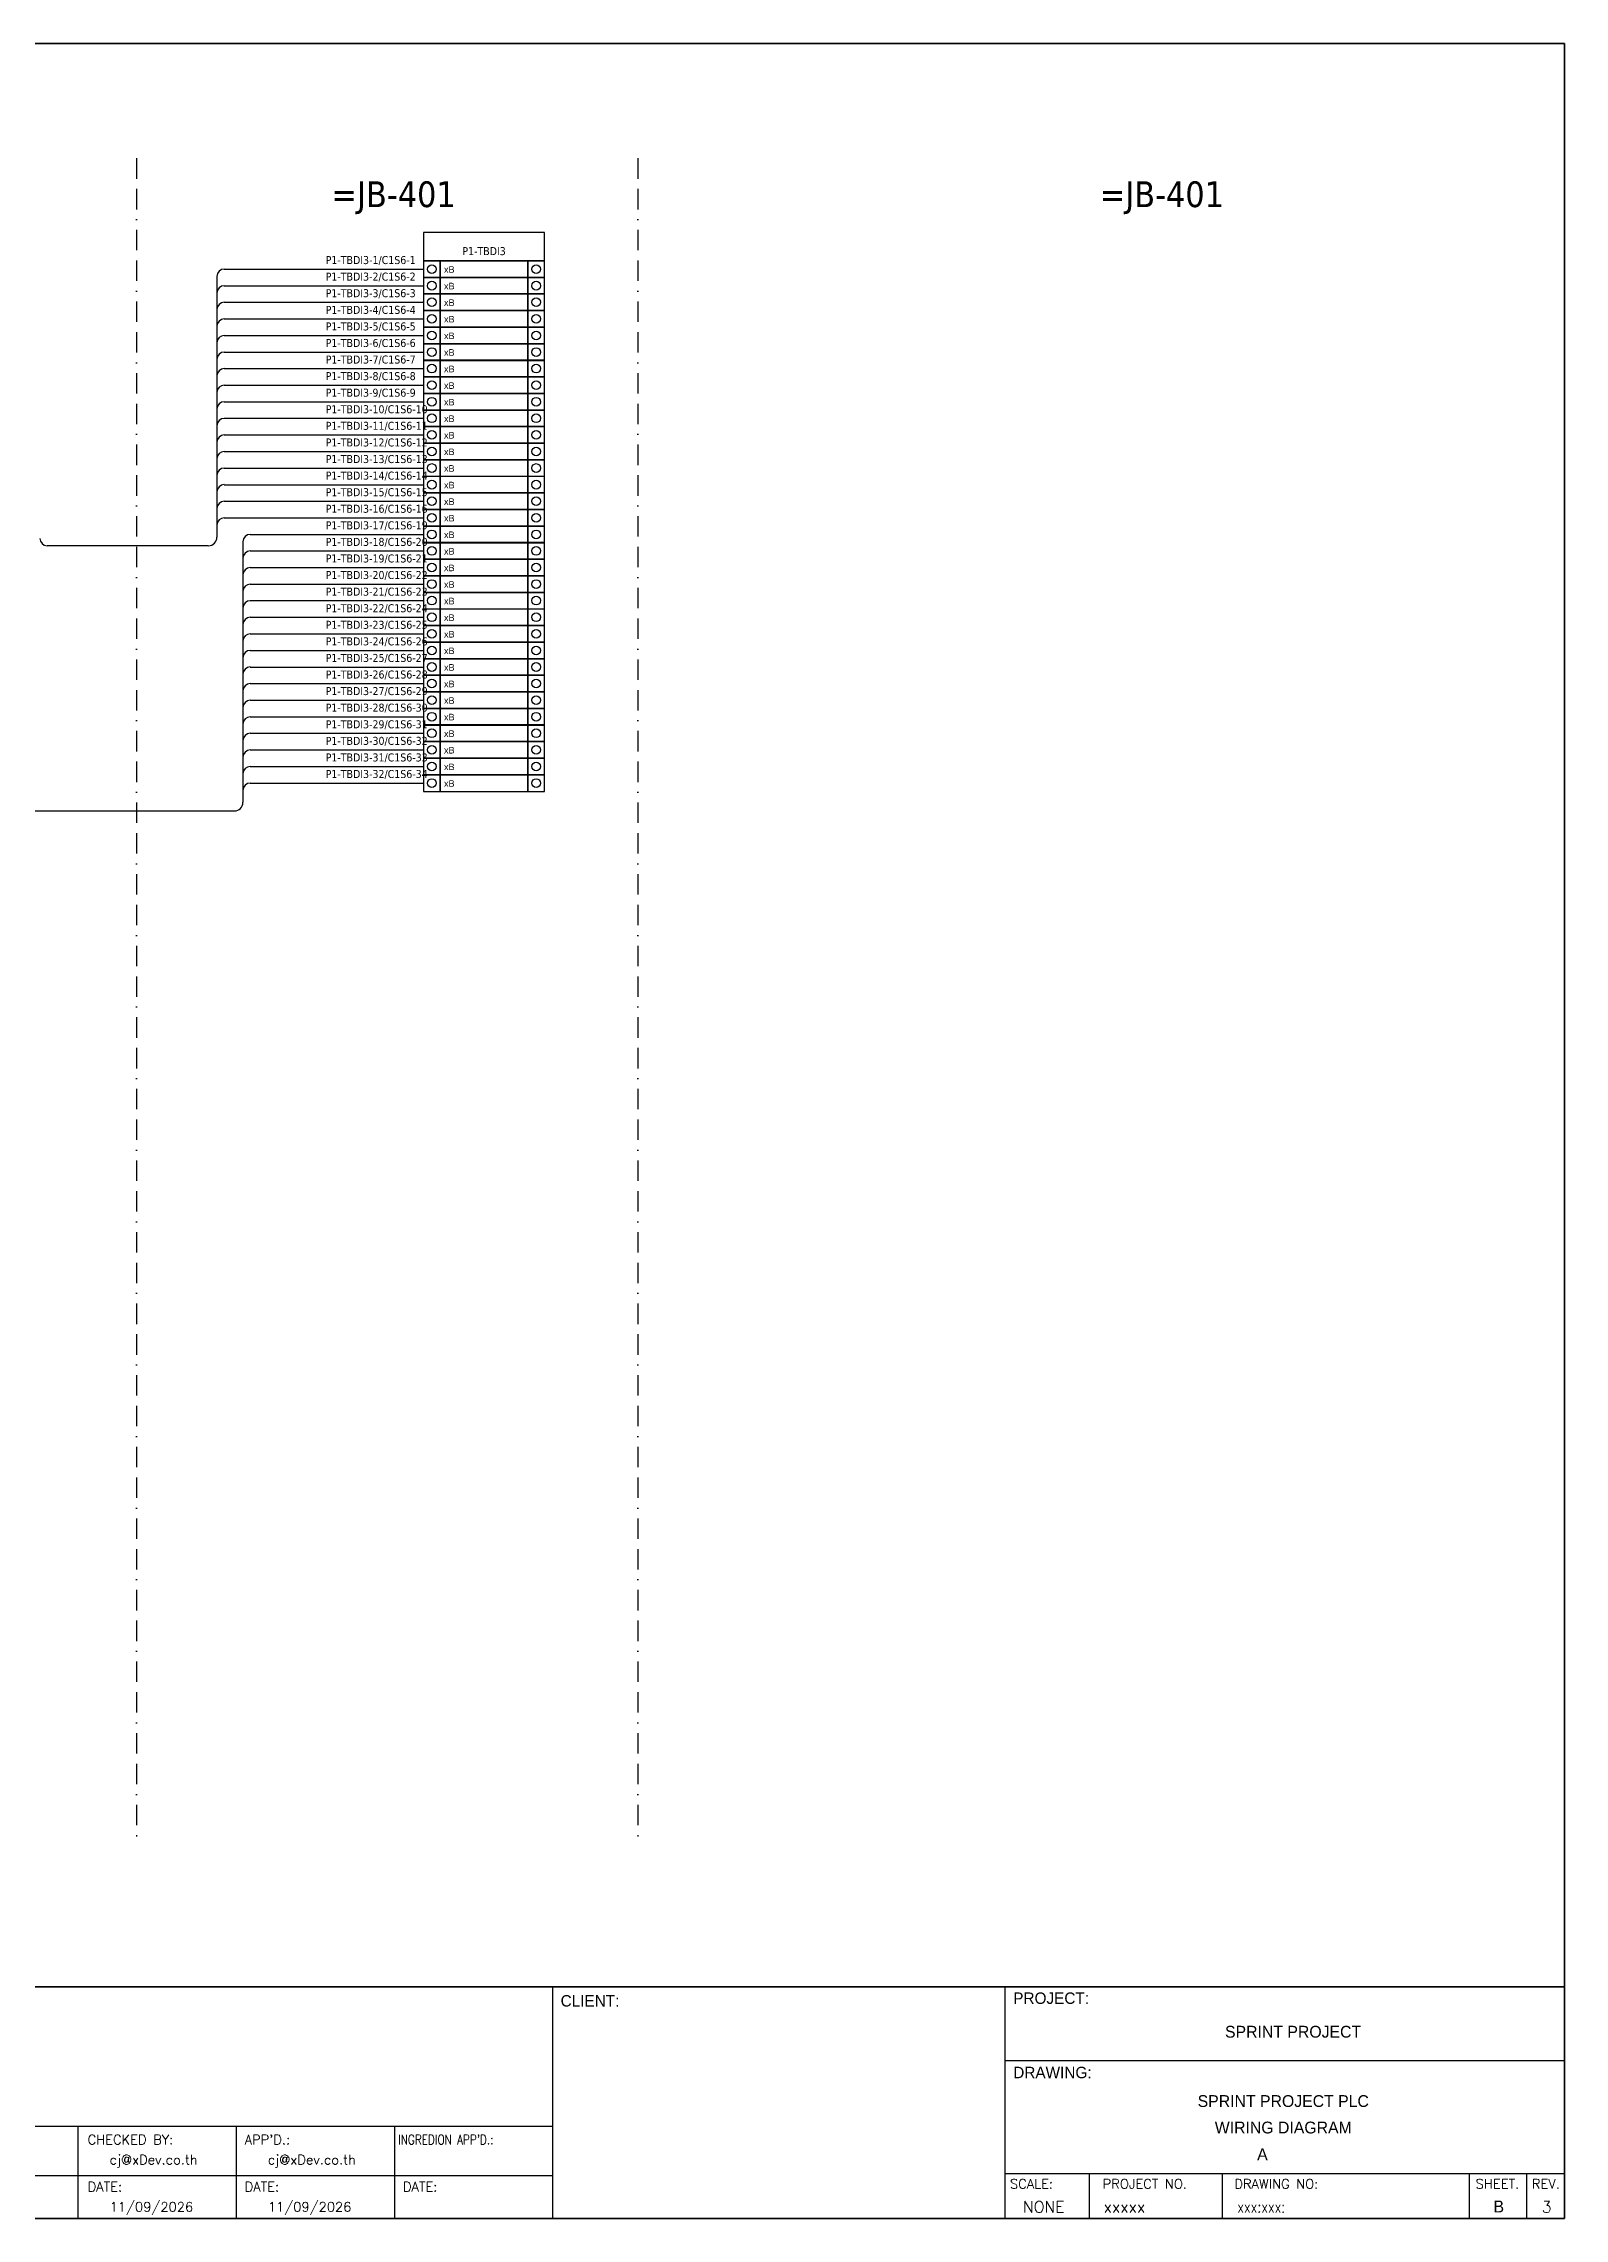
# Model space of a CAD drawing. Header units: millimetres. Extents: x 0 to 54213, y -3004 to 2820.
# Drawn here: x 27162 to 29053, y 0 to 2704 of the extents above; entities that cross this region are included whole.
import ezdxf
from ezdxf.enums import TextEntityAlignment as Align

# ---------------------------------------------------------------- set-up
doc = ezdxf.new("R2010")
doc.units = ezdxf.units.MM
doc.linetypes.add('BORDERX2', pattern=[88.9, 25.4, -12.7, 25.4, -12.7, 0, -12.7])
for name, color, linetype in [('GT_1', 9, 'Continuous'), ('HELPPOINT', 7, 'Continuous'), ('MEMBER', 7, 'Continuous'), ('x01001-FrameArea', 2, 'BORDERX2')]:
    doc.layers.add(name, color=color, linetype=linetype)
doc.layers.add('IE-WIRE', color=7, linetype='Continuous', lineweight=25)
doc.styles.add('HTX11', font='O8111901')
doc.styles.add('ROMANS', font='romans.shx', dxfattribs={"width": 0.85, "height": 25})
doc.styles.get("Standard").update_dxf_attribs({"font": 'arial.ttf'})
doc.styles.add('Tahoma', font='')
doc.styles.get('Tahoma').set_extended_font_data('Tahoma')

# ---------------------------------------------------------------- blocks, each defined once
blk = doc.blocks.new('xTermSingleLayer5')
at = {"color": 7, "ltscale": 25.4}
for points in [[(0, -537), (537, -537), (537, 0), (0, 0)], [(537, -537), (3378, -537), (3378, 0), (537, 0)], [(3378, -537), (3915, -537), (3915, 0), (3378, 0)]]:
    blk.add_lwpolyline(points, close=True, dxfattribs=at)
for centre in [(268, -268), (3647, -268)]:
    blk.add_circle(centre, 141, dxfattribs=at)
blk.add_attdef('TERMINAL_B', (661, -387), '', height=212)

msp = doc.modelspace()

# ---------------------------------------------------------------- linework, layer by layer
at = {"color": 4}
for p, q in [((28462.1, 56.1), (28462.1, 0)), ((28627.4, 56.1), (28627.4, 0))]:
    msp.add_line(p, q, dxfattribs=at)
at = {"color": 4, "ltscale": 0.5}
for p, q in [((28934.5, 56.1), (28934.5, 0)), ((28934.5, 56.1), (28934.5, 0)), ((29005.7, 56.1), (29005.7, 0)), ((29005.7, 56.1), (29005.7, 0))]:
    msp.add_line(p, q, dxfattribs=at)
at = {"color": 4, "ltscale": 25.4}
msp.add_lwpolyline([(27634.7, 2434), (27785, 2434), (27785, 2469.2), (27634.7, 2469.2)], close=True, dxfattribs=at)
at = {"layer": 'GT_1', "color": 4}
for p, q in [((27795.6, 0), (27795.6, 288.2)), ((28357.9, 0), (28357.9, 288.2)), ((28357.9, 0), (28357.9, 288.2)), ((28357.9, 0), (28357.9, 288.2)), ((27795.6, 114.3), (27008.6, 114.3)), ((27205.4, 0), (27205.4, 114.3)), ((27402.1, 0), (27402.1, 114.3)), ((27598.9, 0), (27598.9, 114.3)), ((28357.9, 56.1), (29053.1, 56.1)), ((27795.6, 52.9), (27008.6, 52.9))]:
    msp.add_line(p, q, dxfattribs=at)
at = {"layer": 'HELPPOINT', "color": 4, "lineweight": 35}
for p, q in [((25159.8, 2704.2), (29053.1, 2704.2)), ((25159.8, 2704.2), (29053.1, 2704.2)), ((29053.1, 2704.2), (29053.1, 0)), ((29053.1, 2704.2), (29053.1, 0)), ((29053.1, 0), (25159.8, 0)), ((29053.1, 0), (25159.8, 0))]:
    msp.add_line(p, q, dxfattribs=at)
at = {"layer": 'HELPPOINT', "color": 4}
for p, q in [((28357.9, 196.6), (29053.1, 196.6)), ((28357.9, 196.6), (29053.1, 196.6)), ((28357.9, 56.1), (29053.1, 56.1))]:
    msp.add_line(p, q, dxfattribs=at)
at = {"layer": 'IE-WIRE', "color": 4, "ltscale": 25.4}
for p, q in [((27377.8, 2414.6), (27377.8, 2090.6)), ((27387, 2423.7), (27634.7, 2423.7)), ((27387, 2423.7), (27634.7, 2423.7)), ((27387, 2403.1), (27634.7, 2403.1)), ((27387, 2403.1), (27634.7, 2403.1)), ((27387, 2382.5), (27634.7, 2382.5)), ((27387, 2382.5), (27634.7, 2382.5)), ((27387, 2361.9), (27634.7, 2361.9)), ((27387, 2361.9), (27634.7, 2361.9)), ((27387, 2341.2), (27634.7, 2341.2)), ((27387, 2341.2), (27634.7, 2341.2)), ((27387, 2320.6), (27634.7, 2320.6)), ((27387, 2320.6), (27634.7, 2320.6)), ((27387, 2300), (27634.7, 2300)), ((27387, 2300), (27634.7, 2300)), ((27387, 2279.4), (27634.7, 2279.4)), ((27387, 2279.4), (27634.7, 2279.4)), ((27387, 2258.8), (27634.7, 2258.8)), ((27387, 2258.8), (27634.7, 2258.8)), ((27387, 2238.2), (27634.7, 2238.2)), ((27387, 2238.2), (27634.7, 2238.2)), ((27387, 2217.6), (27634.7, 2217.6)), ((27387, 2217.6), (27634.7, 2217.6)), ((27387, 2197), (27634.7, 2197)), ((27387, 2197), (27634.7, 2197)), ((27387, 2176.3), (27634.7, 2176.3)), ((27387, 2176.3), (27634.7, 2176.3)), ((27387, 2155.7), (27634.7, 2155.7)), ((27387, 2155.7), (27634.7, 2155.7)), ((27387, 2135.1), (27634.7, 2135.1)), ((27387, 2135.1), (27634.7, 2135.1)), ((27387, 2114.5), (27634.7, 2114.5)), ((27387, 2114.5), (27634.7, 2114.5)), ((27410.2, 2084.8), (27410.2, 1760.8)), ((27419.3, 2093.9), (27634.7, 2093.9)), ((27419.3, 2093.9), (27634.7, 2093.9)), ((27419.3, 2073.3), (27634.7, 2073.3)), ((27419.3, 2073.3), (27634.7, 2073.3)), ((27419.3, 2052.7), (27634.7, 2052.7)), ((27419.3, 2052.7), (27634.7, 2052.7)), ((27419.3, 2032.1), (27634.7, 2032.1)), ((27419.3, 2032.1), (27634.7, 2032.1)), ((27419.3, 2011.5), (27634.7, 2011.5)), ((27419.3, 2011.5), (27634.7, 2011.5)), ((27419.3, 1990.8), (27634.7, 1990.8)), ((27419.3, 1990.8), (27634.7, 1990.8)), ((27419.3, 1970.2), (27634.7, 1970.2)), ((27419.3, 1970.2), (27634.7, 1970.2)), ((27419.3, 1949.6), (27634.7, 1949.6)), ((27419.3, 1949.6), (27634.7, 1949.6)), ((27419.3, 1929), (27634.7, 1929)), ((27419.3, 1929), (27634.7, 1929)), ((27419.3, 1908.4), (27634.7, 1908.4)), ((27419.3, 1908.4), (27634.7, 1908.4)), ((27419.3, 1887.8), (27634.7, 1887.8)), ((27419.3, 1887.8), (27634.7, 1887.8)), ((27419.3, 1867.2), (27634.7, 1867.2)), ((27419.3, 1867.2), (27634.7, 1867.2)), ((27419.3, 1846.6), (27634.7, 1846.6)), ((27419.3, 1846.6), (27634.7, 1846.6)), ((27419.3, 1825.9), (27634.7, 1825.9)), ((27419.3, 1825.9), (27634.7, 1825.9)), ((27419.3, 1805.3), (27634.7, 1805.3)), ((27419.3, 1805.3), (27634.7, 1805.3)), ((27419.3, 1784.7), (27634.7, 1784.7)), ((27419.3, 1784.7), (27634.7, 1784.7))]:
    msp.add_line(p, q, dxfattribs=at)
at = {"layer": 'IE-WIRE', "color": 4}
for p, q in [((27166.7, 2079.9), (27367.1, 2079.9)), ((27133.6, 1750.1), (27399.4, 1750.1))]:
    msp.add_line(p, q, dxfattribs=at)
at = {"layer": 'IE-WIRE', "color": 4, "ltscale": 25.4}
for centre, radius, start, end in [((27387, 2414.6), 9.14, 90, 180), ((27387, 2393.9), 9.14, 90, 180), ((27387, 2373.3), 9.14, 90, 180), ((27387, 2352.7), 9.14, 90, 180), ((27387, 2332.1), 9.14, 90, 180), ((27387, 2311.5), 9.14, 90, 180), ((27387, 2290.9), 9.14, 90, 180), ((27387, 2270.3), 9.14, 90, 180), ((27387, 2249.7), 9.14, 90, 180), ((27387, 2229), 9.14, 90, 180), ((27387, 2208.4), 9.14, 90, 180), ((27387, 2187.8), 9.14, 90, 180), ((27387, 2167.2), 9.14, 90, 180), ((27387, 2146.6), 9.14, 90, 180), ((27387, 2126), 9.14, 90, 180), ((27387, 2105.4), 9.14, 90, 180), ((27367.1, 2090.6), 10.8, 270, 0), ((27419.3, 2084.8), 9.14, 90, 180), ((27419.3, 2064.2), 9.14, 90, 180), ((27419.3, 2043.5), 9.14, 90, 180), ((27419.3, 2022.9), 9.14, 90, 180), ((27419.3, 2002.3), 9.14, 90, 180), ((27419.3, 1981.7), 9.14, 90, 180), ((27419.3, 1961.1), 9.14, 90, 180), ((27419.3, 1940.5), 9.14, 90, 180), ((27419.3, 1919.9), 9.14, 90, 180), ((27419.3, 1899.3), 9.14, 90, 180), ((27419.3, 1878.6), 9.14, 90, 180), ((27419.3, 1858), 9.14, 90, 180), ((27419.3, 1837.4), 9.14, 90, 180), ((27419.3, 1816.8), 9.14, 90, 180), ((27419.3, 1796.2), 9.14, 90, 180), ((27399.4, 1760.8), 10.8, 270, 0), ((27419.3, 1775.6), 9.14, 90, 180)]:
    msp.add_arc(centre, radius, start, end, dxfattribs=at)
at = {"layer": 'IE-WIRE', "color": 4}
msp.add_arc((27166.7, 2088.8), 8.96, 180, 270, dxfattribs=at)
at = {"layer": 'MEMBER', "color": 4, "lineweight": 35}
msp.add_line((25159.8, 288.2), (29053.1, 288.2), dxfattribs=at)
msp.add_line((25159.8, 288.2), (29053.1, 288.2), dxfattribs=at)
at = {"layer": 'MEMBER', "color": 4}
for p, q in [((28357.9, 196.6), (29053.1, 196.6)), ((28357.9, 196.6), (29053.1, 196.6)), ((28357.9, 56.1), (29053.1, 56.1)), ((28357.9, 56.1), (29053.1, 56.1))]:
    msp.add_line(p, q, dxfattribs=at)
at = {"layer": 'x01001-FrameArea'}
for p, q in [((27278, 2561.5), (27278, 475)), ((27901.1, 2561.5), (27901.1, 475))]:
    msp.add_line(p, q, dxfattribs=at)

# ---------------------------------------------------------------- block references
at = {"xscale": 0.0384, "yscale": 0.0384, "zscale": 0.0384}
for p in [(27634.7, 2434), (27634.7, 2413.4), (27634.7, 2392.8), (27634.7, 2372.2), (27634.7, 2351.5), (27634.7, 2330.9), (27634.7, 2310.3), (27634.7, 2289.7), (27634.7, 2269.1), (27634.7, 2248.5), (27634.7, 2227.9), (27634.7, 2207.3), (27634.7, 2186.7), (27634.7, 2166), (27634.7, 2145.4), (27634.7, 2124.8), (27634.7, 2104.2), (27634.7, 2083.6), (27634.7, 2063), (27634.7, 2042.4), (27634.7, 2021.8), (27634.7, 2001.1), (27634.7, 1980.5), (27634.7, 1959.9), (27634.7, 1939.3), (27634.7, 1918.7), (27634.7, 1898.1), (27634.7, 1877.5), (27634.7, 1856.9), (27634.7, 1836.3), (27634.7, 1815.6), (27634.7, 1795)]:
    msp.add_blockref('xTermSingleLayer5', p, dxfattribs=at).add_auto_attribs({'TERMINAL_B': 'xB'})

# ---------------------------------------------------------------- texts
at = {"color": 2, "style": 'Tahoma'}
for p in [(27597.5, 2516.8), (28552.6, 2516.8)]:
    msp.add_text('=JB-401', height=32, dxfattribs=at).set_placement(p, align=Align.MIDDLE_CENTER)
at = {"color": 4, "style": 'Tahoma'}
for s, p in [('P1-TBDI3-1/C1S6-1', (27513, 2430)), ('P1-TBDI3-2/C1S6-2', (27513, 2409.4)), ('P1-TBDI3-3/C1S6-3', (27513, 2388.8)), ('P1-TBDI3-4/C1S6-4', (27513, 2368.1)), ('P1-TBDI3-5/C1S6-5', (27513, 2347.5)), ('P1-TBDI3-6/C1S6-6', (27513, 2326.9)), ('P1-TBDI3-7/C1S6-7', (27513, 2306.3)), ('P1-TBDI3-8/C1S6-8', (27513, 2285.7)), ('P1-TBDI3-9/C1S6-9', (27513, 2265.1)), ('P1-TBDI3-10/C1S6-10', (27513, 2244.5)), ('P1-TBDI3-11/C1S6-11', (27513, 2223.9)), ('P1-TBDI3-12/C1S6-12', (27513, 2203.2)), ('P1-TBDI3-13/C1S6-13', (27513, 2182.6)), ('P1-TBDI3-14/C1S6-14', (27513, 2162)), ('P1-TBDI3-15/C1S6-15', (27513, 2141.4)), ('P1-TBDI3-16/C1S6-16', (27513, 2120.8)), ('P1-TBDI3-17/C1S6-19', (27513, 2100.2)), ('P1-TBDI3-18/C1S6-20', (27513, 2079.6)), ('P1-TBDI3-19/C1S6-21', (27513, 2059)), ('P1-TBDI3-20/C1S6-22', (27513, 2038.4)), ('P1-TBDI3-21/C1S6-23', (27513, 2017.7)), ('P1-TBDI3-22/C1S6-24', (27513, 1997.1)), ('P1-TBDI3-23/C1S6-25', (27513, 1976.5)), ('P1-TBDI3-24/C1S6-26', (27513, 1955.9)), ('P1-TBDI3-25/C1S6-27', (27513, 1935.3)), ('P1-TBDI3-26/C1S6-28', (27513, 1914.7)), ('P1-TBDI3-27/C1S6-29', (27513, 1894.1)), ('P1-TBDI3-28/C1S6-30', (27513, 1873.5)), ('P1-TBDI3-29/C1S6-31', (27513, 1852.8)), ('P1-TBDI3-30/C1S6-32', (27513, 1832.2)), ('P1-TBDI3-31/C1S6-33', (27513, 1811.6)), ('P1-TBDI3-32/C1S6-34', (27513, 1791))]:
    msp.add_text(s, height=9.949, dxfattribs=at).set_placement(p)
msp.add_text('P1-TBDI3', height=9.95, dxfattribs=at).set_placement((27709.9, 2446.1), align=Align.MIDDLE_CENTER)
at = {"color": 4, "ltscale": 100, "style": 'HTX11'}
for s, p in [('SPRINT PROJECT', (28715.7, 232.2)), ('SPRINT PROJECT PLC', (28703.5, 146)), ('WIRING DIAGRAM', (28703.5, 113.1))]:
    msp.add_text(s, height=14.693, dxfattribs=at).set_placement(p, align=Align.MIDDLE_CENTER)
at = {"style": 'HTX11'}
for tag, text, height, p in [('A', 'A', 14.8, (28677.6, 79.8)), ('B', 'CHASSIS C1 SLOT 6', 14.821, (28971.4, 14.9))]:
    msp.add_attdef(tag, text=text, height=height, dxfattribs=at).set_placement(p, align=Align.MIDDLE_CENTER)
at = {"layer": 'GT_1', "color": 4, "style": 'HTX11'}
for s, p in [('CLIENT:', (27805.1, 263.5)), ('PROJECT:', (28367.8, 266.8)), ('DRAWING:', (28367.8, 174.4))]:
    msp.add_text(s, height=14.25, dxfattribs=at).set_placement(p)
at = {"layer": 'MEMBER', "color": 4, "ltscale": 0.8, "style": 'ROMANS'}
for s, height, p in [('CHECKED BY:', 11.875, (27217.1, 92.1)), ("APP'D.:", 11.88, (27412.3, 92.1)), ('cj@xDev.co.th', 11.875, (27244.4, 67.2)), ('cj@xDev.co.th', 11.875, (27441.1, 67.2)), ('DATE:', 11.88, (27217.1, 33.6)), ('DATE:', 11.88, (27412.3, 33.6)), ('DATE:', 11.88, (27609.1, 33.6)), ('SCALE:', 11.88, (28363.8, 37.1)), ('PROJECT NO.', 11.875, (28479, 37.1)), ('DRAWING NO:', 11.875, (28642.7, 37.1)), ('SHEET.', 12, (28942.5, 37.1)), ('REV.', 12, (29012.4, 37.1)), ('11/09/2026', 11.88, (27244.4, 8.5)), ('11/09/2026', 11.88, (27441.1, 8.5)), ('NONE', 14.23, (28379.8, 7.3)), ('xxxxx', 14.23, (28480.2, 7.3))]:
    msp.add_text(s, height=height, dxfattribs=at).set_placement(p)
at = {"layer": 'MEMBER', "color": 4, "ltscale": 0.8, "style": 'ROMANS', "width": 0.8}
for s, height, p in [("INGREDION APP'D.:", 11.875, (27603.1, 92.1)), ('xxx:xxx:', 14.23, (28646.4, 7.3))]:
    msp.add_text(s, height=height, dxfattribs=at).set_placement(p)
at = {"layer": 'MEMBER', "color": 4, "ltscale": 0.8, "style": 'ROMANS'}
msp.add_text('3', height=14.2, dxfattribs=at).set_placement((29031, 7.3), align=Align.CENTER)

doc.saveas('drawing.dxf')
